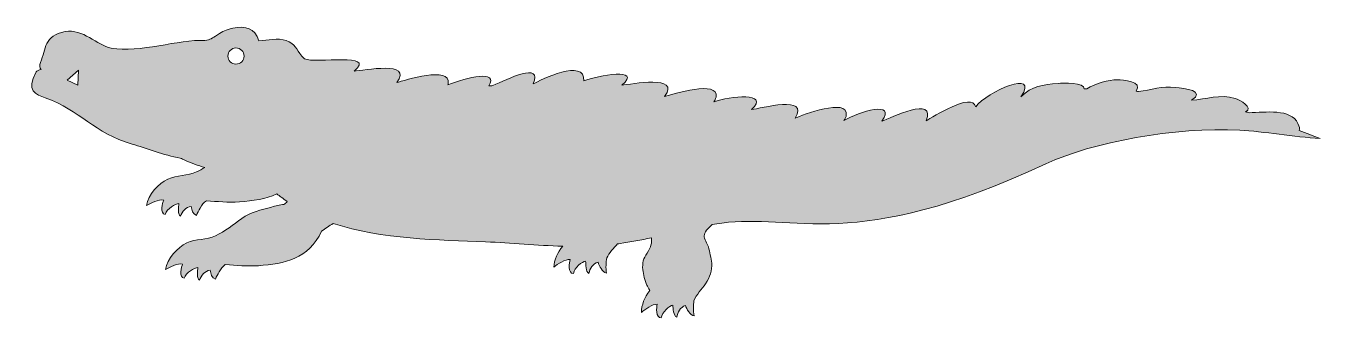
# Model space of a CAD drawing. Header units: inches. Extents: x 0 to 102, y 0 to 23.
import ezdxf

# ---------------------------------------------------------------- set-up
doc = ezdxf.new("R2010")
doc.units = ezdxf.units.IN
doc.header["$MEASUREMENT"] = 0
doc.layers.add('Layer 1', color=7, linetype='Continuous')

msp = doc.modelspace()

# ---------------------------------------------------------------- hatches: boundary and pattern name
at = {"layer": 'Layer 1', "true_color": 0xccca63}
h = msp.add_hatch(color=53, dxfattribs=at)
h.dxf.hatch_style = 2
edge = h.paths.add_edge_path()
edge.add_spline(control_points=[(99.96, 14.81), (100, 14.92), (99.97, 15.1), (99.85, 15.36), (99.3, 16.56), (97.28, 16.23), (96, 16.21), (95.91, 16.24), (95.82, 16.26), (95.72, 16.28), (96.4, 16.63), (95.27, 17.22), (94.89, 17.34), (93.72, 17.7), (92.6, 17.27), (91.46, 17.19), (91.46, 17.19), (91.46, 17.19), (91.46, 17.19), (92.62, 17.93), (90.9, 18.14), (90.19, 18.21), (89.17, 18.32), (88.24, 18.01), (87.29, 17.88), (87.22, 17.89), (87.16, 17.9), (87.09, 17.91), (87.67, 18.69), (86.04, 18.8), (85.61, 18.81), (84.94, 18.81), (83.88, 18.54), (83.2, 18.1), (83.13, 18.09), (83.06, 18.09), (83, 18.09), (83.05, 18.63), (81.28, 18.55), (80.93, 18.52), (79.73, 18.41), (78.87, 18.33), (78.01, 17.47), (79.49, 19.69), (75.33, 17.89), (74.44, 16.67), (74.16, 17.88), (71.04, 15.86), (70.53, 15.56), (71.36, 17.62), (67.73, 15.77), (67.04, 15.54), (68.21, 17.21), (65.25, 16.29), (64.05, 15.59), (64.15, 15.72), (64.22, 15.86), (64.23, 16.02), (64.38, 17.43), (60.76, 16), (60.19, 15.79), (61.4, 17.65), (57.48, 16.54), (56.76, 16.45), (58.26, 17.88), (55.06, 17.52), (53.78, 17.06), (53.87, 17.17), (53.93, 17.29), (53.96, 17.44), (54.2, 18.83), (50.54, 17.67), (49.92, 17.5), (49.92, 17.5), (49.91, 17.5), (49.91, 17.5), (51.23, 19.26), (47.26, 18.43), (46.53, 18.39), (48.23, 19.8), (44.63, 19.15), (43.53, 18.72), (43.69, 20.56), (40.07, 18.78), (39.55, 18.48), (40.31, 20.27), (37.53, 18.87), (36.35, 18.35), (36.25, 18.34), (36.15, 18.33), (36.05, 18.33), (36.84, 19.61), (34.32, 19.03), (32.81, 18.4), (32.82, 18.44), (32.83, 18.49), (32.84, 18.53), (33.09, 19.93), (29.37, 18.75), (28.79, 18.59), (30.13, 20.36), (26.14, 19.53), (25.42, 19.49), (27.25, 21.01), (22.36, 20.05), (21.5, 20.46), (21.43, 20.53), (21.36, 20.6), (21.3, 20.68), (20.84, 21.24), (20.79, 21.65), (20.07, 21.9), (19.4, 22.14), (18.62, 21.94), (17.9, 21.88), (17.58, 22.93), (16.9, 23.07), (15.85, 22.88), (15.27, 22.77), (15.08, 22.62), (14.64, 22.36), (14.19, 22.08), (14.08, 21.97), (13.66, 21.91), (11.59, 22.03), (8.49, 20.89), (6.27, 21.31), (5.15, 21.52), (4.02, 22.88), (2.63, 22.61), (0.95, 22.29), (1.13, 21.26), (0.69, 20.18), (0.59, 19.93), (0.63, 19.75), (0.73, 19.62), (0.59, 19.59), (0.38, 19.53), (0.34, 19.43), (-0.46, 17.92), (0.31, 17.65), (1.07, 17.38), (3.81, 16.41), (4.95, 14.58), (7.91, 13.73), (9.02, 13.41), (10.4, 12.86), (11.71, 12.63), (11.84, 12.57), (11.94, 12.52), (12.03, 12.48), (12.58, 12.22), (13.11, 12.04), (13.65, 11.89), (13.44, 11.76), (13.22, 11.64), (13, 11.54), (12.28, 11.21), (11.44, 11.29), (10.74, 10.97), (9.97, 10.61), (9.19, 9.73), (9.06, 8.88), (9.39, 9.07), (10.03, 9.4), (10.41, 9.3), (10.29, 9.1), (10.1, 8.24), (10.52, 8.18), (10.65, 8.63), (11.35, 9.03), (11.6, 9.03), (11.59, 8.78), (11.48, 8.2), (11.74, 8.03), (11.85, 8.41), (12.15, 8.76), (12.57, 8.81), (12.62, 8.53), (12.69, 8.2), (13, 8.1), (13.06, 8.31), (13.16, 8.48), (13.27, 8.68), (13.4, 8.92), (13.56, 9.12), (13.77, 9.26), (14.63, 9.2), (15.48, 9.1), (16.37, 9.17), (17.45, 9.25), (18.46, 9.38), (19.33, 9.8), (19.44, 9.71), (19.56, 9.63), (19.68, 9.54), (19.83, 9.42), (19.99, 9.3), (20.15, 9.19), (20.15, 9.19), (20.15, 9.19), (20.15, 9.19), (20.06, 9.11), (19.97, 9.04), (19.89, 8.97), (19.56, 8.92), (19.23, 8.86), (18.91, 8.76), (18.1, 8.53), (17.25, 8.37), (16.56, 7.86), (15.9, 7.38), (15.24, 6.84), (14.5, 6.5), (13.78, 6.16), (12.94, 6.25), (12.23, 5.93), (11.47, 5.57), (10.69, 4.68), (10.56, 3.84), (10.88, 4.02), (11.53, 4.36), (11.9, 4.26), (11.79, 4.06), (11.6, 3.2), (12.01, 3.14), (12.15, 3.59), (12.85, 3.99), (13.1, 3.99), (13.08, 3.74), (12.98, 3.16), (13.24, 2.98), (13.35, 3.37), (13.65, 3.72), (14.07, 3.77), (14.12, 3.49), (14.19, 3.16), (14.5, 3.06), (14.56, 3.27), (14.66, 3.44), (14.77, 3.64), (14.9, 3.88), (15.06, 4.08), (15.26, 4.22), (16.13, 4.16), (16.98, 4.06), (17.87, 4.13), (19.96, 4.28), (21.8, 4.65), (22.86, 6.86), (23.16, 7.09), (23.46, 7.28), (23.77, 7.46), (27.6, 6.22), (32.11, 6.16), (35.79, 6.01), (37.81, 5.93), (39.84, 5.73), (41.88, 5.67), (41.48, 5.19), (41.19, 4.58), (41.17, 4.02), (41.47, 4.24), (42.07, 4.66), (42.46, 4.61), (42.36, 4.39), (42.28, 3.52), (42.71, 3.51), (42.78, 3.98), (43.43, 4.46), (43.68, 4.49), (43.69, 4.24), (43.66, 3.65), (43.94, 3.51), (44, 3.91), (44.26, 4.29), (44.66, 4.4), (44.75, 4.12), (45, 3.62), (45.32, 3.55), (45.25, 3.94), (45.29, 4.42), (45.35, 4.74), (45.52, 5.15), (45.9, 5.51), (46.19, 5.85), (46.26, 5.86), (46.32, 5.87), (46.39, 5.88), (47.23, 6), (48.05, 6.16), (48.88, 6.34), (48.9, 5.91), (48.85, 5.63), (48.52, 5.12), (48.24, 4.7), (48.13, 4.34), (48.19, 3.81), (48.23, 3.46), (48.35, 2.92), (48.51, 2.6), (48.56, 2.5), (48.64, 2.34), (48.73, 2.16), (48.34, 1.66), (48.07, 1.01), (48.08, 0.44), (48.37, 0.67), (48.94, 1.12), (49.33, 1.08), (49.25, 0.86), (49.21, -0.01), (49.64, 0), (49.69, 0.47), (50.31, 0.98), (50.56, 1.02), (50.58, 0.78), (50.58, 0.19), (50.87, 0.06), (50.91, 0.46), (51.15, 0.86), (51.55, 0.98), (51.64, 0.71), (51.92, 0.22), (52.24, 0.17), (52.15, 0.56), (52.17, 1.04), (52.22, 1.36), (52.39, 1.85), (52.87, 2.29), (53.14, 2.71), (53.46, 3.23), (53.68, 3.73), (53.62, 4.34), (53.58, 4.74), (53.46, 5.22), (53.36, 5.61), (53.29, 5.87), (53.01, 6.26), (53.02, 6.5), (53.04, 6.76), (53.33, 7.08), (53.65, 7.37), (53.9, 7.41), (54.15, 7.45), (54.41, 7.49), (60.04, 8.3), (64.8, 5.07), (79.97, 12.17), (83.62, 13.88), (90.19, 15.1), (95.26, 14.83), (97.14, 14.73), (99.54, 14.3), (101.6, 14.17), (101.05, 14.37), (100.51, 14.59), (99.96, 14.81)], knot_values=[0, 0, 0, 0, 1, 1, 1, 2, 2, 2, 3, 3, 3, 4, 4, 4, 5, 5, 5, 6, 6, 6, 7, 7, 7, 8, 8, 8, 9, 9, 9, 10, 10, 10, 11, 11, 11, 12, 12, 12, 13, 13, 13, 14, 14, 14, 15, 15, 15, 16, 16, 16, 17, 17, 17, 18, 18, 18, 19, 19, 19, 20, 20, 20, 21, 21, 21, 22, 22, 22, 23, 23, 23, 24, 24, 24, 25, 25, 25, 26, 26, 26, 27, 27, 27, 28, 28, 28, 29, 29, 29, 30, 30, 30, 31, 31, 31, 32, 32, 32, 33, 33, 33, 34, 34, 34, 35, 35, 35, 36, 36, 36, 37, 37, 37, 38, 38, 38, 39, 39, 39, 40, 40, 40, 41, 41, 41, 42, 42, 42, 43, 43, 43, 44, 44, 44, 45, 45, 45, 46, 46, 46, 47, 47, 47, 48, 48, 48, 49, 49, 49, 50, 50, 50, 51, 51, 51, 52, 52, 52, 53, 53, 53, 54, 54, 54, 55, 55, 55, 56, 56, 56, 57, 57, 57, 58, 58, 58, 59, 59, 59, 60, 60, 60, 61, 61, 61, 62, 62, 62, 63, 63, 63, 64, 64, 64, 65, 65, 65, 66, 66, 66, 67, 67, 67, 68, 68, 68, 69, 69, 69, 70, 70, 70, 71, 71, 71, 72, 72, 72, 73, 73, 73, 74, 74, 74, 75, 75, 75, 76, 76, 76, 77, 77, 77, 78, 78, 78, 79, 79, 79, 80, 80, 80, 81, 81, 81, 82, 82, 82, 83, 83, 83, 84, 84, 84, 85, 85, 85, 86, 86, 86, 87, 87, 87, 88, 88, 88, 89, 89, 89, 90, 90, 90, 91, 91, 91, 92, 92, 92, 93, 93, 93, 94, 94, 94, 95, 95, 95, 96, 96, 96, 97, 97, 97, 98, 98, 98, 99, 99, 99, 100, 100, 100, 101, 101, 101, 102, 102, 102, 103, 103, 103, 104, 104, 104, 105, 105, 105, 106, 106, 106, 107, 107, 107, 108, 108, 108, 109, 109, 109, 110, 110, 110, 111, 111, 111, 112, 112, 112, 113, 113, 113, 114, 114, 114, 115, 115, 115, 116, 116, 116, 117, 117, 117, 118, 118, 118, 119, 119, 119, 119], degree=3, periodic=1)
h.paths.add_polyline_path([(3.63, 18.38), (2.79, 18.78), (3.69, 19.57)])
edge = h.paths.add_edge_path()
edge.add_spline(control_points=[(16.1, 20.05), (15.75, 20.05), (15.47, 20.33), (15.47, 20.68), (15.47, 21.03), (15.75, 21.32), (16.1, 21.32), (16.46, 21.32), (16.74, 21.03), (16.74, 20.68), (16.74, 20.33), (16.46, 20.05), (16.1, 20.05)], knot_values=[0, 0, 0, 0, 1, 1, 1, 2, 2, 2, 3, 3, 3, 4, 4, 4, 4], degree=3, periodic=1)

# ---------------------------------------------------------------- linework, layer by layer
at = {"layer": 'Layer 1', "lineweight": 0}
msp.add_lwpolyline([(3.63, 18.38), (2.79, 18.78), (3.69, 19.57), (3.63, 18.38)], dxfattribs=at)
for points, knots in [([(99.96, 14.81), (100, 14.92), (99.97, 15.1), (99.85, 15.36), (99.3, 16.56), (97.28, 16.23), (96, 16.21), (95.91, 16.24), (95.82, 16.26), (95.72, 16.28), (96.4, 16.63), (95.27, 17.22), (94.89, 17.34), (93.72, 17.7), (92.6, 17.27), (91.46, 17.19), (91.46, 17.19), (91.46, 17.19), (91.46, 17.19), (92.62, 17.93), (90.9, 18.14), (90.19, 18.21), (89.17, 18.32), (88.24, 18.01), (87.29, 17.88), (87.22, 17.89), (87.16, 17.9), (87.09, 17.91), (87.67, 18.69), (86.04, 18.8), (85.61, 18.81), (84.94, 18.81), (83.88, 18.54), (83.2, 18.1), (83.13, 18.09), (83.06, 18.09), (83, 18.09), (83.05, 18.63), (81.28, 18.55), (80.93, 18.52), (79.73, 18.41), (78.87, 18.33), (78.01, 17.47), (79.49, 19.69), (75.33, 17.89), (74.44, 16.67), (74.16, 17.88), (71.04, 15.86), (70.53, 15.56), (71.36, 17.62), (67.73, 15.77), (67.04, 15.54), (68.21, 17.21), (65.25, 16.29), (64.05, 15.59), (64.15, 15.72), (64.22, 15.86), (64.23, 16.02), (64.38, 17.43), (60.76, 16), (60.19, 15.79), (61.4, 17.65), (57.48, 16.54), (56.76, 16.45), (58.26, 17.88), (55.06, 17.52), (53.78, 17.06), (53.87, 17.17), (53.93, 17.29), (53.96, 17.44), (54.2, 18.83), (50.54, 17.67), (49.92, 17.5), (49.92, 17.5), (49.91, 17.5), (49.91, 17.5), (51.23, 19.26), (47.26, 18.43), (46.53, 18.39), (48.23, 19.8), (44.63, 19.15), (43.53, 18.72), (43.69, 20.56), (40.07, 18.78), (39.55, 18.48), (40.31, 20.27), (37.53, 18.87), (36.35, 18.35), (36.25, 18.34), (36.15, 18.33), (36.05, 18.33), (36.84, 19.61), (34.32, 19.03), (32.81, 18.4), (32.82, 18.44), (32.83, 18.49), (32.84, 18.53), (33.09, 19.93), (29.37, 18.75), (28.79, 18.59), (30.13, 20.36), (26.14, 19.53), (25.42, 19.49), (27.25, 21.01), (22.36, 20.05), (21.5, 20.46), (21.43, 20.53), (21.36, 20.6), (21.3, 20.68), (20.84, 21.24), (20.79, 21.65), (20.07, 21.9), (19.4, 22.14), (18.62, 21.94), (17.9, 21.88), (17.58, 22.93), (16.9, 23.07), (15.85, 22.88), (15.27, 22.77), (15.08, 22.62), (14.64, 22.36), (14.19, 22.08), (14.08, 21.97), (13.66, 21.91), (11.59, 22.03), (8.49, 20.89), (6.27, 21.31), (5.15, 21.52), (4.02, 22.88), (2.63, 22.61), (0.95, 22.29), (1.13, 21.26), (0.69, 20.18), (0.59, 19.93), (0.63, 19.75), (0.73, 19.62), (0.59, 19.59), (0.38, 19.53), (0.34, 19.43), (-0.46, 17.92), (0.31, 17.65), (1.07, 17.38), (3.81, 16.41), (4.95, 14.58), (7.91, 13.73), (9.02, 13.41), (10.4, 12.86), (11.71, 12.63), (11.84, 12.57), (11.94, 12.52), (12.03, 12.48), (12.58, 12.22), (13.11, 12.04), (13.65, 11.89), (13.44, 11.76), (13.22, 11.64), (13, 11.54), (12.28, 11.21), (11.44, 11.29), (10.74, 10.97), (9.97, 10.61), (9.19, 9.73), (9.06, 8.88), (9.39, 9.07), (10.03, 9.4), (10.41, 9.3), (10.29, 9.1), (10.1, 8.24), (10.52, 8.18), (10.65, 8.63), (11.35, 9.03), (11.6, 9.03), (11.59, 8.78), (11.48, 8.2), (11.74, 8.03), (11.85, 8.41), (12.15, 8.76), (12.57, 8.81), (12.62, 8.53), (12.69, 8.2), (13, 8.1), (13.06, 8.31), (13.16, 8.48), (13.27, 8.68), (13.4, 8.92), (13.56, 9.12), (13.77, 9.26), (14.63, 9.2), (15.48, 9.1), (16.37, 9.17), (17.45, 9.25), (18.46, 9.38), (19.33, 9.8), (19.44, 9.71), (19.56, 9.63), (19.68, 9.54), (19.83, 9.42), (19.99, 9.3), (20.15, 9.19), (20.15, 9.19), (20.15, 9.19), (20.15, 9.19), (20.06, 9.11), (19.97, 9.04), (19.89, 8.97), (19.56, 8.92), (19.23, 8.86), (18.91, 8.76), (18.1, 8.53), (17.25, 8.37), (16.56, 7.86), (15.9, 7.38), (15.24, 6.84), (14.5, 6.5), (13.78, 6.16), (12.94, 6.25), (12.23, 5.93), (11.47, 5.57), (10.69, 4.68), (10.56, 3.84), (10.88, 4.02), (11.53, 4.36), (11.9, 4.26), (11.79, 4.06), (11.6, 3.2), (12.01, 3.14), (12.15, 3.59), (12.85, 3.99), (13.1, 3.99), (13.08, 3.74), (12.98, 3.16), (13.24, 2.98), (13.35, 3.37), (13.65, 3.72), (14.07, 3.77), (14.12, 3.49), (14.19, 3.16), (14.5, 3.06), (14.56, 3.27), (14.66, 3.44), (14.77, 3.64), (14.9, 3.88), (15.06, 4.08), (15.26, 4.22), (16.13, 4.16), (16.98, 4.06), (17.87, 4.13), (19.96, 4.28), (21.8, 4.65), (22.86, 6.86), (23.16, 7.09), (23.46, 7.28), (23.77, 7.46), (27.6, 6.22), (32.11, 6.16), (35.79, 6.01), (37.81, 5.93), (39.84, 5.73), (41.88, 5.67), (41.48, 5.19), (41.19, 4.58), (41.17, 4.02), (41.47, 4.24), (42.07, 4.66), (42.46, 4.61), (42.36, 4.39), (42.28, 3.52), (42.71, 3.51), (42.78, 3.98), (43.43, 4.46), (43.68, 4.49), (43.69, 4.24), (43.66, 3.65), (43.94, 3.51), (44, 3.91), (44.26, 4.29), (44.66, 4.4), (44.75, 4.12), (45, 3.62), (45.32, 3.55), (45.25, 3.94), (45.29, 4.42), (45.35, 4.74), (45.52, 5.15), (45.9, 5.51), (46.19, 5.85), (46.26, 5.86), (46.32, 5.87), (46.39, 5.88), (47.23, 6), (48.05, 6.16), (48.88, 6.34), (48.9, 5.91), (48.85, 5.63), (48.52, 5.12), (48.24, 4.7), (48.13, 4.34), (48.19, 3.81), (48.23, 3.46), (48.35, 2.92), (48.51, 2.6), (48.56, 2.5), (48.64, 2.34), (48.73, 2.16), (48.34, 1.66), (48.07, 1.01), (48.08, 0.44), (48.37, 0.67), (48.94, 1.12), (49.33, 1.08), (49.25, 0.86), (49.21, -0.01), (49.64, 0), (49.69, 0.47), (50.31, 0.98), (50.56, 1.02), (50.58, 0.78), (50.58, 0.19), (50.87, 0.06), (50.91, 0.46), (51.15, 0.86), (51.55, 0.98), (51.64, 0.71), (51.92, 0.22), (52.24, 0.17), (52.15, 0.56), (52.17, 1.04), (52.22, 1.36), (52.39, 1.85), (52.87, 2.29), (53.14, 2.71), (53.46, 3.23), (53.68, 3.73), (53.62, 4.34), (53.58, 4.74), (53.46, 5.22), (53.36, 5.61), (53.29, 5.87), (53.01, 6.26), (53.02, 6.5), (53.04, 6.76), (53.33, 7.08), (53.65, 7.37), (53.9, 7.41), (54.15, 7.45), (54.41, 7.49), (60.04, 8.3), (64.8, 5.07), (79.97, 12.17), (83.62, 13.88), (90.19, 15.1), (95.26, 14.83), (97.14, 14.73), (99.54, 14.3), (101.6, 14.17), (101.05, 14.37), (100.51, 14.59), (99.96, 14.81)], [0, 0, 0, 0, 1, 1, 1, 2, 2, 2, 3, 3, 3, 4, 4, 4, 5, 5, 5, 6, 6, 6, 7, 7, 7, 8, 8, 8, 9, 9, 9, 10, 10, 10, 11, 11, 11, 12, 12, 12, 13, 13, 13, 14, 14, 14, 15, 15, 15, 16, 16, 16, 17, 17, 17, 18, 18, 18, 19, 19, 19, 20, 20, 20, 21, 21, 21, 22, 22, 22, 23, 23, 23, 24, 24, 24, 25, 25, 25, 26, 26, 26, 27, 27, 27, 28, 28, 28, 29, 29, 29, 30, 30, 30, 31, 31, 31, 32, 32, 32, 33, 33, 33, 34, 34, 34, 35, 35, 35, 36, 36, 36, 37, 37, 37, 38, 38, 38, 39, 39, 39, 40, 40, 40, 41, 41, 41, 42, 42, 42, 43, 43, 43, 44, 44, 44, 45, 45, 45, 46, 46, 46, 47, 47, 47, 48, 48, 48, 49, 49, 49, 50, 50, 50, 51, 51, 51, 52, 52, 52, 53, 53, 53, 54, 54, 54, 55, 55, 55, 56, 56, 56, 57, 57, 57, 58, 58, 58, 59, 59, 59, 60, 60, 60, 61, 61, 61, 62, 62, 62, 63, 63, 63, 64, 64, 64, 65, 65, 65, 66, 66, 66, 67, 67, 67, 68, 68, 68, 69, 69, 69, 70, 70, 70, 71, 71, 71, 72, 72, 72, 73, 73, 73, 74, 74, 74, 75, 75, 75, 76, 76, 76, 77, 77, 77, 78, 78, 78, 79, 79, 79, 80, 80, 80, 81, 81, 81, 82, 82, 82, 83, 83, 83, 84, 84, 84, 85, 85, 85, 86, 86, 86, 87, 87, 87, 88, 88, 88, 89, 89, 89, 90, 90, 90, 91, 91, 91, 92, 92, 92, 93, 93, 93, 94, 94, 94, 95, 95, 95, 96, 96, 96, 97, 97, 97, 98, 98, 98, 99, 99, 99, 100, 100, 100, 101, 101, 101, 102, 102, 102, 103, 103, 103, 104, 104, 104, 105, 105, 105, 106, 106, 106, 107, 107, 107, 108, 108, 108, 109, 109, 109, 110, 110, 110, 111, 111, 111, 112, 112, 112, 113, 113, 113, 114, 114, 114, 115, 115, 115, 116, 116, 116, 117, 117, 117, 118, 118, 118, 119, 119, 119, 119]), ([(16.1, 20.05), (15.75, 20.05), (15.47, 20.33), (15.47, 20.68), (15.47, 21.03), (15.75, 21.32), (16.1, 21.32), (16.46, 21.32), (16.74, 21.03), (16.74, 20.68), (16.74, 20.33), (16.46, 20.05), (16.1, 20.05)], [0, 0, 0, 0, 1, 1, 1, 2, 2, 2, 3, 3, 3, 4, 4, 4, 4])]:
    msp.add_open_spline(points, degree=3, knots=knots, dxfattribs=at)

doc.saveas('drawing.dxf')
